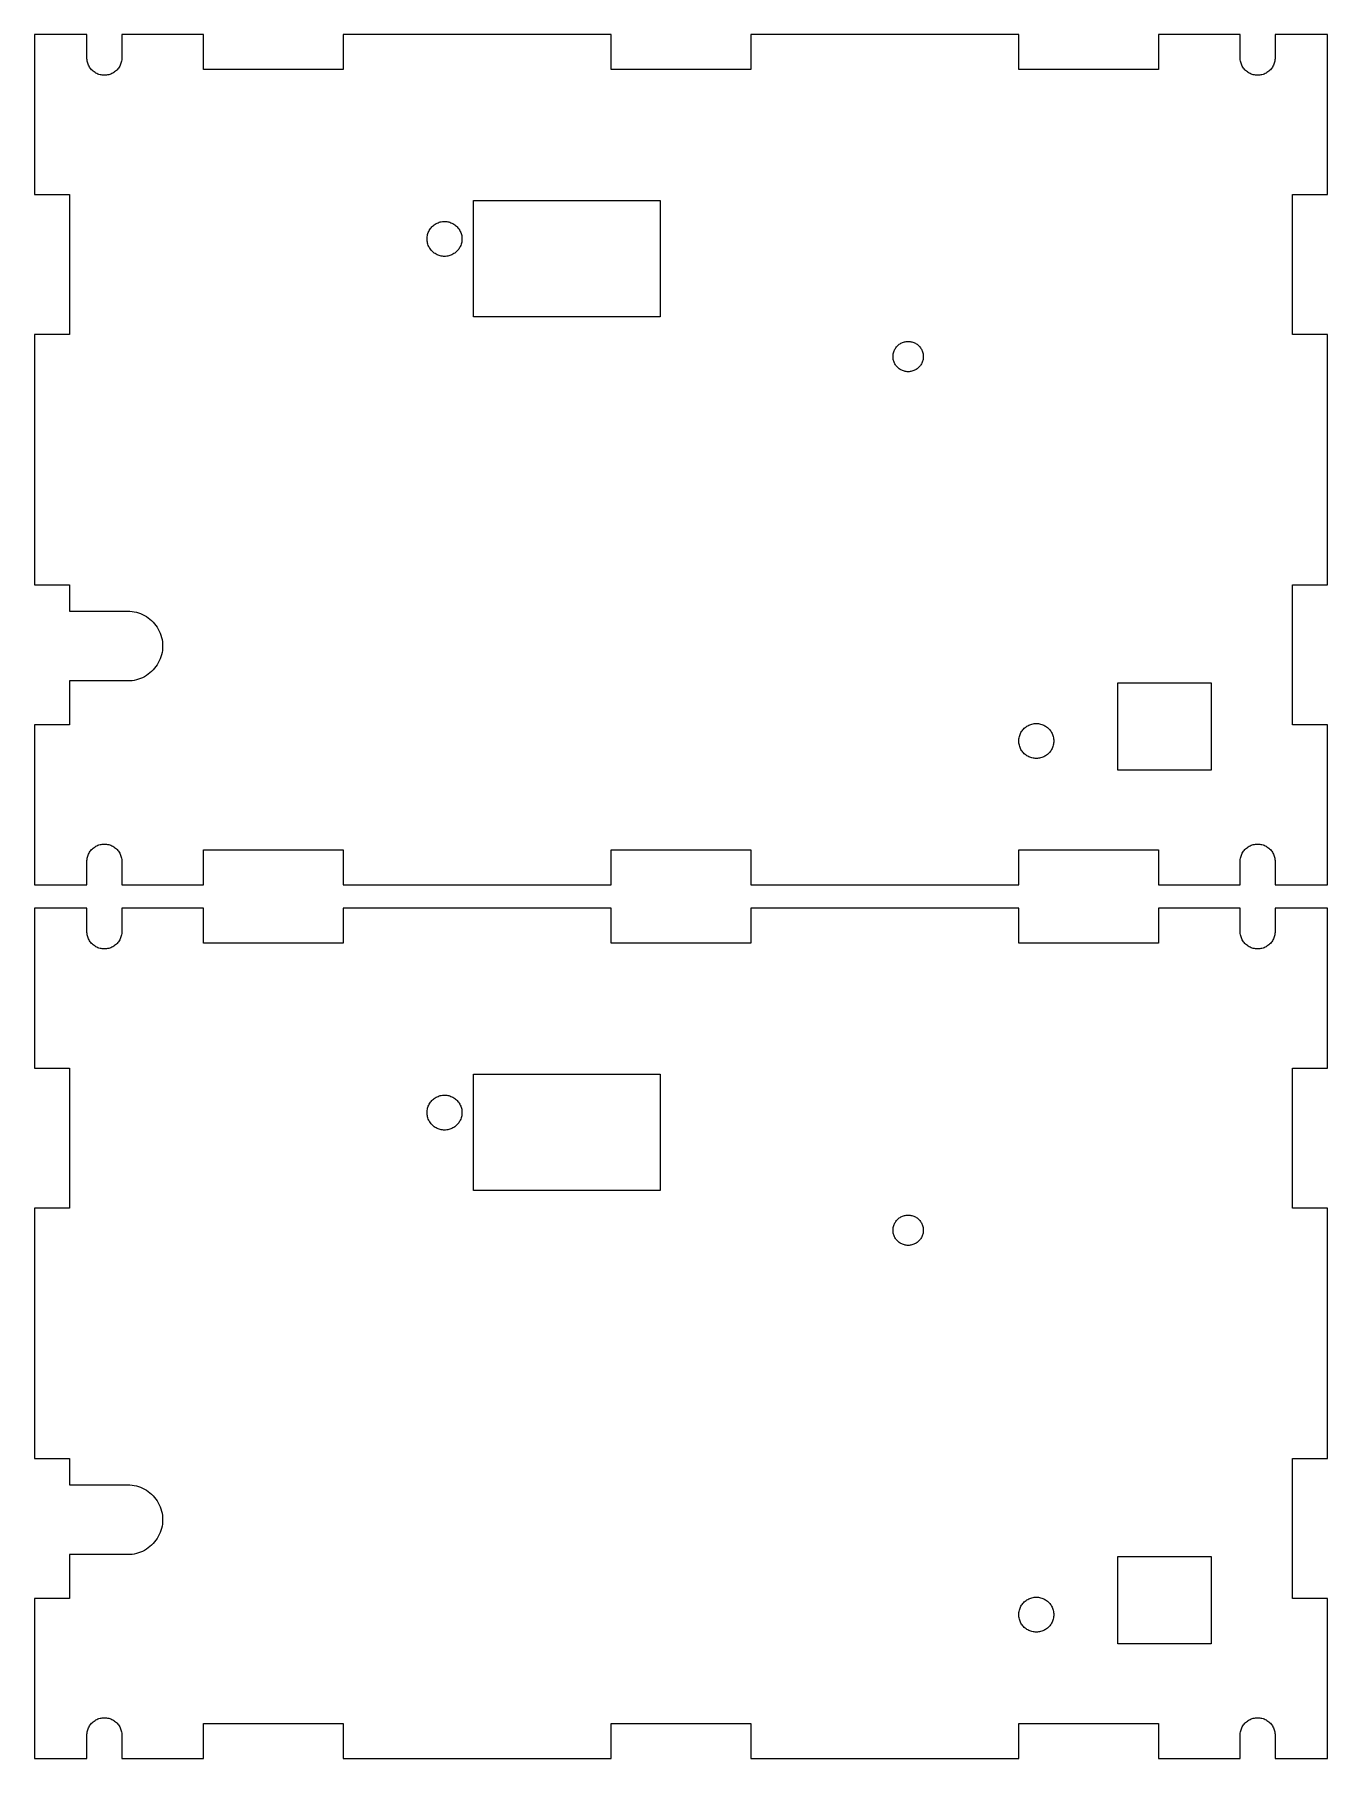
# Model space of a CAD drawing. Header units: metres. Extents: x 0 to 525, y 0 to 148.
# Drawn here: x 301 to 412, y 0 to 148 of the extents above; entities that cross this region are included whole.
import ezdxf

# ---------------------------------------------------------------- set-up
doc = ezdxf.new("R2010")
doc.units = ezdxf.units.M

msp = doc.modelspace()

# ---------------------------------------------------------------- linework, layer by layer
for p, q in [((305.5, 148), (301, 148)), ((301, 148), (301, 134.25)), ((305.5, 146), (305.5, 148)), ((315.5, 148), (308.5, 148)), ((308.5, 148), (308.5, 146)), ((315.5, 145), (315.5, 148)), ((350.5, 148), (327.5, 148)), ((327.5, 148), (327.5, 145)), ((350.5, 145), (350.5, 148)), ((385.5, 148), (362.5, 148)), ((362.5, 148), (362.5, 145)), ((385.5, 145), (385.5, 148)), ((404.5, 148), (397.5, 148)), ((397.5, 148), (397.5, 145)), ((404.5, 146), (404.5, 148)), ((412, 148), (407.5, 148)), ((407.5, 148), (407.5, 146)), ((412, 134.25), (412, 148)), ((305.503, 145.906), (305.5, 146)), ((305.512, 145.812), (305.503, 145.906)), ((305.527, 145.719), (305.512, 145.812)), ((305.547, 145.627), (305.527, 145.719)), ((305.573, 145.536), (305.547, 145.627)), ((305.605, 145.448), (305.573, 145.536)), ((305.643, 145.361), (305.605, 145.448)), ((305.686, 145.277), (305.643, 145.361)), ((305.734, 145.196), (305.686, 145.277)), ((305.786, 145.118), (305.734, 145.196)), ((305.844, 145.044), (305.786, 145.118)), ((305.907, 144.973), (305.844, 145.044)), ((308.156, 145.044), (308.093, 144.973)), ((308.214, 145.118), (308.156, 145.044)), ((308.266, 145.196), (308.214, 145.118)), ((308.314, 145.277), (308.266, 145.196)), ((308.357, 145.361), (308.314, 145.277)), ((308.395, 145.448), (308.357, 145.361)), ((308.427, 145.536), (308.395, 145.448)), ((308.453, 145.627), (308.427, 145.536)), ((308.473, 145.719), (308.453, 145.627)), ((308.488, 145.812), (308.473, 145.719)), ((308.497, 145.906), (308.488, 145.812)), ((308.5, 146), (308.497, 145.906)), ((404.503, 145.906), (404.5, 146)), ((404.512, 145.812), (404.503, 145.906)), ((404.527, 145.719), (404.512, 145.812)), ((404.547, 145.627), (404.527, 145.719)), ((404.573, 145.536), (404.547, 145.627)), ((404.605, 145.448), (404.573, 145.536)), ((404.643, 145.361), (404.605, 145.448)), ((404.686, 145.277), (404.643, 145.361)), ((404.734, 145.196), (404.686, 145.277)), ((404.786, 145.118), (404.734, 145.196)), ((404.844, 145.044), (404.786, 145.118)), ((404.907, 144.973), (404.844, 145.044)), ((407.156, 145.044), (407.093, 144.973)), ((407.214, 145.118), (407.156, 145.044)), ((407.266, 145.196), (407.214, 145.118)), ((407.314, 145.277), (407.266, 145.196)), ((407.357, 145.361), (407.314, 145.277)), ((407.395, 145.448), (407.357, 145.361)), ((407.427, 145.536), (407.395, 145.448)), ((407.453, 145.627), (407.427, 145.536)), ((407.473, 145.719), (407.453, 145.627)), ((407.488, 145.812), (407.473, 145.719)), ((407.497, 145.906), (407.488, 145.812)), ((407.5, 146), (407.497, 145.906)), ((305.973, 144.907), (305.907, 144.973)), ((306.044, 144.844), (305.973, 144.907)), ((306.118, 144.786), (306.044, 144.844)), ((306.196, 144.734), (306.118, 144.786)), ((306.277, 144.686), (306.196, 144.734)), ((306.361, 144.643), (306.277, 144.686)), ((306.448, 144.605), (306.361, 144.643)), ((306.536, 144.573), (306.448, 144.605)), ((306.627, 144.547), (306.536, 144.573)), ((306.719, 144.527), (306.627, 144.547)), ((306.812, 144.512), (306.719, 144.527)), ((306.906, 144.503), (306.812, 144.512)), ((307, 144.5), (306.906, 144.503)), ((307.094, 144.503), (307, 144.5)), ((307.188, 144.512), (307.094, 144.503)), ((307.281, 144.527), (307.188, 144.512)), ((307.373, 144.547), (307.281, 144.527)), ((307.464, 144.573), (307.373, 144.547)), ((307.552, 144.605), (307.464, 144.573)), ((307.639, 144.643), (307.552, 144.605)), ((307.723, 144.686), (307.639, 144.643)), ((307.804, 144.734), (307.723, 144.686)), ((307.882, 144.786), (307.804, 144.734)), ((307.956, 144.844), (307.882, 144.786)), ((308.027, 144.907), (307.956, 144.844)), ((308.093, 144.973), (308.027, 144.907)), ((327.5, 145), (315.5, 145)), ((362.5, 145), (350.5, 145)), ((397.5, 145), (385.5, 145)), ((404.973, 144.907), (404.907, 144.973)), ((405.044, 144.844), (404.973, 144.907)), ((405.118, 144.786), (405.044, 144.844)), ((405.196, 144.734), (405.118, 144.786)), ((405.277, 144.686), (405.196, 144.734)), ((405.361, 144.643), (405.277, 144.686)), ((405.448, 144.605), (405.361, 144.643)), ((405.536, 144.573), (405.448, 144.605)), ((405.627, 144.547), (405.536, 144.573)), ((405.719, 144.527), (405.627, 144.547)), ((405.812, 144.512), (405.719, 144.527)), ((405.906, 144.503), (405.812, 144.512)), ((406, 144.5), (405.906, 144.503)), ((406.094, 144.503), (406, 144.5)), ((406.188, 144.512), (406.094, 144.503)), ((406.281, 144.527), (406.188, 144.512)), ((406.373, 144.547), (406.281, 144.527)), ((406.464, 144.573), (406.373, 144.547)), ((406.552, 144.605), (406.464, 144.573)), ((406.639, 144.643), (406.552, 144.605)), ((406.723, 144.686), (406.639, 144.643)), ((406.804, 144.734), (406.723, 144.686)), ((406.882, 144.786), (406.804, 144.734)), ((406.956, 144.844), (406.882, 144.786)), ((407.027, 144.907), (406.956, 144.844)), ((407.093, 144.973), (407.027, 144.907)), ((301, 134.25), (304, 134.25)), ((304, 134.25), (304, 122.25)), ((338.7, 123.75), (338.7, 133.75)), ((338.7, 133.75), (354.7, 133.75)), ((354.7, 133.75), (354.7, 123.75)), ((409, 122.25), (409, 134.25)), ((409, 134.25), (412, 134.25)), ((335.396, 131.716), (335.477, 131.764)), ((335.477, 131.764), (335.561, 131.807)), ((335.561, 131.807), (335.648, 131.845)), ((335.648, 131.845), (335.736, 131.877)), ((335.736, 131.877), (335.827, 131.903)), ((335.827, 131.903), (335.919, 131.923)), ((335.919, 131.923), (336.012, 131.938)), ((336.012, 131.938), (336.106, 131.947)), ((336.106, 131.947), (336.2, 131.95)), ((336.2, 131.95), (336.294, 131.947)), ((336.294, 131.947), (336.388, 131.938)), ((336.388, 131.938), (336.481, 131.923)), ((336.481, 131.923), (336.573, 131.903)), ((336.573, 131.903), (336.664, 131.877)), ((336.664, 131.877), (336.752, 131.845)), ((336.752, 131.845), (336.839, 131.807)), ((336.839, 131.807), (336.923, 131.764)), ((336.923, 131.764), (337.004, 131.716)), ((334.7, 130.45), (334.703, 130.544)), ((334.703, 130.356), (334.7, 130.45)), ((334.703, 130.544), (334.712, 130.638)), ((334.712, 130.262), (334.703, 130.356)), ((334.712, 130.638), (334.727, 130.731)), ((334.727, 130.169), (334.712, 130.262)), ((334.727, 130.731), (334.747, 130.823)), ((334.747, 130.823), (334.773, 130.914)), ((334.773, 130.914), (334.805, 131.002)), ((334.805, 131.002), (334.843, 131.089)), ((334.843, 131.089), (334.886, 131.173)), ((334.886, 131.173), (334.934, 131.254)), ((334.934, 131.254), (334.986, 131.332)), ((334.986, 131.332), (335.044, 131.406)), ((335.044, 131.406), (335.107, 131.477)), ((335.107, 131.477), (335.173, 131.543)), ((335.173, 131.543), (335.244, 131.606)), ((335.244, 131.606), (335.318, 131.664)), ((335.318, 131.664), (335.396, 131.716)), ((337.004, 131.716), (337.082, 131.664)), ((337.082, 131.664), (337.156, 131.606)), ((337.156, 131.606), (337.227, 131.543)), ((337.227, 131.543), (337.293, 131.477)), ((337.293, 131.477), (337.356, 131.406)), ((337.356, 131.406), (337.414, 131.332)), ((337.414, 131.332), (337.466, 131.254)), ((337.466, 131.254), (337.514, 131.173)), ((337.514, 131.173), (337.557, 131.089)), ((337.557, 131.089), (337.595, 131.002)), ((337.595, 131.002), (337.627, 130.914)), ((337.627, 130.914), (337.653, 130.823)), ((337.653, 130.823), (337.673, 130.731)), ((337.673, 130.731), (337.688, 130.638)), ((337.688, 130.262), (337.673, 130.169)), ((337.688, 130.638), (337.697, 130.544)), ((337.697, 130.356), (337.688, 130.262)), ((337.697, 130.544), (337.7, 130.45)), ((337.7, 130.45), (337.697, 130.356)), ((334.747, 130.077), (334.727, 130.169)), ((334.773, 129.986), (334.747, 130.077)), ((334.805, 129.898), (334.773, 129.986)), ((334.843, 129.811), (334.805, 129.898)), ((334.886, 129.727), (334.843, 129.811)), ((334.934, 129.646), (334.886, 129.727)), ((334.986, 129.568), (334.934, 129.646)), ((335.044, 129.494), (334.986, 129.568)), ((335.107, 129.423), (335.044, 129.494)), ((335.173, 129.357), (335.107, 129.423)), ((335.244, 129.294), (335.173, 129.357)), ((335.318, 129.236), (335.244, 129.294)), ((335.396, 129.184), (335.318, 129.236)), ((335.477, 129.136), (335.396, 129.184)), ((335.561, 129.093), (335.477, 129.136)), ((335.648, 129.055), (335.561, 129.093)), ((335.736, 129.023), (335.648, 129.055)), ((335.827, 128.997), (335.736, 129.023)), ((335.919, 128.977), (335.827, 128.997)), ((336.012, 128.962), (335.919, 128.977)), ((336.106, 128.953), (336.012, 128.962)), ((336.2, 128.95), (336.106, 128.953)), ((336.294, 128.953), (336.2, 128.95)), ((336.388, 128.962), (336.294, 128.953)), ((336.481, 128.977), (336.388, 128.962)), ((336.573, 128.997), (336.481, 128.977)), ((336.664, 129.023), (336.573, 128.997)), ((336.752, 129.055), (336.664, 129.023)), ((336.839, 129.093), (336.752, 129.055)), ((336.923, 129.136), (336.839, 129.093)), ((337.004, 129.184), (336.923, 129.136)), ((337.082, 129.236), (337.004, 129.184)), ((337.156, 129.294), (337.082, 129.236)), ((337.227, 129.357), (337.156, 129.294)), ((337.293, 129.423), (337.227, 129.357)), ((337.356, 129.494), (337.293, 129.423)), ((337.414, 129.568), (337.356, 129.494)), ((337.466, 129.646), (337.414, 129.568)), ((337.514, 129.727), (337.466, 129.646)), ((337.557, 129.811), (337.514, 129.727)), ((337.595, 129.898), (337.557, 129.811)), ((337.627, 129.986), (337.595, 129.898)), ((337.653, 130.077), (337.627, 129.986)), ((337.673, 130.169), (337.653, 130.077)), ((354.7, 123.75), (338.7, 123.75)), ((304, 122.25), (301, 122.25)), ((301, 122.25), (301, 100.75)), ((375.171, 121.352), (375.236, 121.402)), ((375.236, 121.402), (375.303, 121.448)), ((375.303, 121.448), (375.374, 121.489)), ((375.374, 121.489), (375.446, 121.526)), ((375.446, 121.526), (375.521, 121.559)), ((375.521, 121.559), (375.598, 121.586)), ((375.598, 121.586), (375.677, 121.609)), ((375.677, 121.609), (375.756, 121.627)), ((375.756, 121.627), (375.837, 121.64)), ((375.837, 121.64), (375.918, 121.647)), ((375.918, 121.647), (376, 121.65)), ((376, 121.65), (376.082, 121.647)), ((376.082, 121.647), (376.163, 121.64)), ((376.163, 121.64), (376.244, 121.627)), ((376.244, 121.627), (376.323, 121.609)), ((376.323, 121.609), (376.402, 121.586)), ((376.402, 121.586), (376.479, 121.559)), ((376.479, 121.559), (376.554, 121.526)), ((376.554, 121.526), (376.626, 121.489)), ((376.626, 121.489), (376.697, 121.448)), ((376.697, 121.448), (376.764, 121.402)), ((376.764, 121.402), (376.829, 121.352)), ((412, 122.25), (409, 122.25)), ((412, 100.75), (412, 122.25)), ((374.7, 120.35), (374.703, 120.432)), ((374.703, 120.268), (374.7, 120.35)), ((374.703, 120.432), (374.71, 120.513)), ((374.71, 120.187), (374.703, 120.268)), ((374.71, 120.513), (374.723, 120.594)), ((374.723, 120.106), (374.71, 120.187)), ((374.723, 120.594), (374.741, 120.673)), ((374.741, 120.027), (374.723, 120.106)), ((374.741, 120.673), (374.764, 120.752)), ((374.764, 119.948), (374.741, 120.027)), ((374.764, 120.752), (374.791, 120.829)), ((374.791, 119.871), (374.764, 119.948)), ((374.791, 120.829), (374.824, 120.904)), ((374.824, 120.904), (374.861, 120.976)), ((374.861, 120.976), (374.902, 121.047)), ((374.902, 121.047), (374.948, 121.114)), ((374.948, 121.114), (374.998, 121.179)), ((374.998, 121.179), (375.052, 121.24)), ((375.052, 121.24), (375.11, 121.298)), ((375.11, 121.298), (375.171, 121.352)), ((376.829, 121.352), (376.89, 121.298)), ((376.89, 121.298), (376.948, 121.24)), ((376.948, 121.24), (377.002, 121.179)), ((377.002, 121.179), (377.052, 121.114)), ((377.052, 121.114), (377.098, 121.047)), ((377.098, 121.047), (377.139, 120.976)), ((377.139, 120.976), (377.176, 120.904)), ((377.176, 120.904), (377.209, 120.829)), ((377.209, 120.829), (377.236, 120.752)), ((377.236, 119.948), (377.209, 119.871)), ((377.236, 120.752), (377.259, 120.673)), ((377.259, 120.027), (377.236, 119.948)), ((377.259, 120.673), (377.277, 120.594)), ((377.277, 120.106), (377.259, 120.027)), ((377.277, 120.594), (377.29, 120.513)), ((377.29, 120.187), (377.277, 120.106)), ((377.29, 120.513), (377.297, 120.432)), ((377.297, 120.268), (377.29, 120.187)), ((377.297, 120.432), (377.3, 120.35)), ((377.3, 120.35), (377.297, 120.268)), ((374.824, 119.796), (374.791, 119.871)), ((374.861, 119.724), (374.824, 119.796)), ((374.902, 119.653), (374.861, 119.724)), ((374.948, 119.586), (374.902, 119.653)), ((374.998, 119.521), (374.948, 119.586)), ((375.052, 119.46), (374.998, 119.521)), ((375.11, 119.402), (375.052, 119.46)), ((375.171, 119.348), (375.11, 119.402)), ((375.236, 119.298), (375.171, 119.348)), ((375.303, 119.252), (375.236, 119.298)), ((375.374, 119.211), (375.303, 119.252)), ((375.446, 119.174), (375.374, 119.211)), ((375.521, 119.141), (375.446, 119.174)), ((375.598, 119.114), (375.521, 119.141)), ((375.677, 119.091), (375.598, 119.114)), ((375.756, 119.073), (375.677, 119.091)), ((375.837, 119.06), (375.756, 119.073)), ((375.918, 119.053), (375.837, 119.06)), ((376, 119.05), (375.918, 119.053)), ((376.082, 119.053), (376, 119.05)), ((376.163, 119.06), (376.082, 119.053)), ((376.244, 119.073), (376.163, 119.06)), ((376.323, 119.091), (376.244, 119.073)), ((376.402, 119.114), (376.323, 119.091)), ((376.479, 119.141), (376.402, 119.114)), ((376.554, 119.174), (376.479, 119.141)), ((376.626, 119.211), (376.554, 119.174)), ((376.697, 119.252), (376.626, 119.211)), ((376.764, 119.298), (376.697, 119.252)), ((376.829, 119.348), (376.764, 119.298)), ((376.89, 119.402), (376.829, 119.348)), ((376.948, 119.46), (376.89, 119.402)), ((377.002, 119.521), (376.948, 119.46)), ((377.052, 119.586), (377.002, 119.521)), ((377.098, 119.653), (377.052, 119.586)), ((377.139, 119.724), (377.098, 119.653)), ((377.176, 119.796), (377.139, 119.724)), ((377.209, 119.871), (377.176, 119.796)), ((301, 100.75), (304, 100.75)), ((304, 100.75), (304, 98.5)), ((409, 88.75), (409, 100.75)), ((409, 100.75), (412, 100.75)), ((304, 98.5), (309, 98.5)), ((309, 98.5), (309.188, 98.4941)), ((309.188, 98.4941), (309.376, 98.4763)), ((309.376, 98.4763), (309.562, 98.4469)), ((309.562, 98.4469), (309.746, 98.4057)), ((309.746, 98.4057), (309.927, 98.3532)), ((309.927, 98.3532), (310.104, 98.2893)), ((310.104, 98.2893), (310.277, 98.2145)), ((310.277, 98.2145), (310.445, 98.1289)), ((310.445, 98.1289), (310.607, 98.033)), ((310.607, 98.033), (310.763, 97.927)), ((310.763, 97.927), (310.912, 97.8115)), ((310.912, 97.8115), (311.054, 97.6869)), ((311.054, 97.6869), (311.187, 97.5536)), ((311.187, 97.5536), (311.312, 97.4123)), ((311.312, 97.4123), (311.427, 97.2634)), ((311.427, 97.2634), (311.533, 97.1075)), ((311.533, 97.1075), (311.629, 96.9453)), ((311.629, 96.9453), (311.714, 96.7773)), ((311.714, 96.7773), (311.789, 96.6044)), ((311.789, 96.6044), (311.853, 96.427)), ((311.853, 96.427), (311.906, 96.2461)), ((311.906, 96.2461), (311.947, 96.0621)), ((311.906, 94.7539), (311.853, 94.5729)), ((311.947, 94.9379), (311.906, 94.7539)), ((311.947, 96.0621), (311.976, 95.876)), ((311.976, 95.124), (311.947, 94.9379)), ((311.976, 95.876), (311.994, 95.6884)), ((311.994, 95.3116), (311.976, 95.124)), ((311.994, 95.6884), (312, 95.5)), ((312, 95.5), (311.994, 95.3116)), ((311.054, 93.3131), (310.912, 93.1884)), ((311.187, 93.4464), (311.054, 93.3131)), ((311.312, 93.5877), (311.187, 93.4464)), ((311.427, 93.7366), (311.312, 93.5877)), ((311.533, 93.8925), (311.427, 93.7366)), ((311.629, 94.0547), (311.533, 93.8925)), ((311.714, 94.2227), (311.629, 94.0547)), ((311.789, 94.3956), (311.714, 94.2227)), ((311.853, 94.5729), (311.789, 94.3956)), ((309, 92.5), (304, 92.5)), ((304, 92.5), (304, 88.75)), ((309.188, 92.5059), (309, 92.5)), ((309.376, 92.5237), (309.188, 92.5059)), ((309.562, 92.5531), (309.376, 92.5237)), ((309.746, 92.5942), (309.562, 92.5531)), ((309.927, 92.6468), (309.746, 92.5942)), ((310.104, 92.7107), (309.927, 92.6468)), ((310.277, 92.7855), (310.104, 92.7107)), ((310.445, 92.8711), (310.277, 92.7855)), ((310.607, 92.967), (310.445, 92.8711)), ((310.763, 93.0729), (310.607, 92.967)), ((310.912, 93.1884), (310.763, 93.0729)), ((394, 84.85), (394, 92.35)), ((394, 92.35), (402, 92.35)), ((402, 92.35), (402, 84.85)), ((386.536, 88.7766), (386.627, 88.8029)), ((386.627, 88.8029), (386.719, 88.8234)), ((386.719, 88.8234), (386.812, 88.8382)), ((386.812, 88.8382), (386.906, 88.847)), ((386.906, 88.847), (387, 88.85)), ((387, 88.85), (387.094, 88.847)), ((387.094, 88.847), (387.188, 88.8382)), ((387.188, 88.8382), (387.281, 88.8234)), ((387.281, 88.8234), (387.373, 88.8029)), ((387.373, 88.8029), (387.464, 88.7766)), ((304, 88.75), (301, 88.75)), ((301, 88.75), (301, 75)), ((385.5, 87.35), (385.503, 87.4442)), ((385.503, 87.2558), (385.5, 87.35)), ((385.503, 87.4442), (385.512, 87.538)), ((385.512, 87.538), (385.527, 87.6311)), ((385.527, 87.6311), (385.547, 87.723)), ((385.547, 87.723), (385.573, 87.8135)), ((385.573, 87.8135), (385.605, 87.9022)), ((385.605, 87.9022), (385.643, 87.9887)), ((385.643, 87.9887), (385.686, 88.0726)), ((385.686, 88.0726), (385.734, 88.1537)), ((385.734, 88.1537), (385.786, 88.2317)), ((385.786, 88.2317), (385.844, 88.3061)), ((385.844, 88.3061), (385.907, 88.3768)), ((385.907, 88.3768), (385.973, 88.4435)), ((385.973, 88.4435), (386.044, 88.5058)), ((386.044, 88.5058), (386.118, 88.5635)), ((386.118, 88.5635), (386.196, 88.6165)), ((386.196, 88.6165), (386.277, 88.6645)), ((386.277, 88.6645), (386.361, 88.7072)), ((386.361, 88.7072), (386.448, 88.7447)), ((386.448, 88.7447), (386.536, 88.7766)), ((387.464, 88.7766), (387.552, 88.7447)), ((387.552, 88.7447), (387.639, 88.7072)), ((387.639, 88.7072), (387.723, 88.6645)), ((387.723, 88.6645), (387.804, 88.6165)), ((387.804, 88.6165), (387.882, 88.5635)), ((387.882, 88.5635), (387.956, 88.5058)), ((387.956, 88.5058), (388.027, 88.4435)), ((388.027, 88.4435), (388.093, 88.3768)), ((388.093, 88.3768), (388.156, 88.3061)), ((388.156, 88.3061), (388.214, 88.2317)), ((388.214, 88.2317), (388.266, 88.1537)), ((388.266, 88.1537), (388.314, 88.0726)), ((388.314, 88.0726), (388.357, 87.9887)), ((388.357, 87.9887), (388.395, 87.9022)), ((388.395, 87.9022), (388.427, 87.8135)), ((388.427, 87.8135), (388.453, 87.723)), ((388.453, 87.723), (388.473, 87.6311)), ((388.473, 87.6311), (388.488, 87.538)), ((388.488, 87.538), (388.497, 87.4442)), ((388.497, 87.4442), (388.5, 87.35)), ((388.5, 87.35), (388.497, 87.2558)), ((412, 88.75), (409, 88.75)), ((412, 75), (412, 88.75)), ((385.512, 87.162), (385.503, 87.2558)), ((385.527, 87.0689), (385.512, 87.162)), ((385.547, 86.977), (385.527, 87.0689)), ((385.573, 86.8865), (385.547, 86.977)), ((385.605, 86.7978), (385.573, 86.8865)), ((385.643, 86.7113), (385.605, 86.7978)), ((385.686, 86.6274), (385.643, 86.7113)), ((385.734, 86.5462), (385.686, 86.6274)), ((385.786, 86.4683), (385.734, 86.5462)), ((385.844, 86.3939), (385.786, 86.4683)), ((385.907, 86.3232), (385.844, 86.3939)), ((385.973, 86.2565), (385.907, 86.3232)), ((386.044, 86.1942), (385.973, 86.2565)), ((386.118, 86.1365), (386.044, 86.1942)), ((386.196, 86.0835), (386.118, 86.1365)), ((386.277, 86.0355), (386.196, 86.0835)), ((386.361, 85.9928), (386.277, 86.0355)), ((386.448, 85.9553), (386.361, 85.9928)), ((386.536, 85.9234), (386.448, 85.9553)), ((386.627, 85.8971), (386.536, 85.9234)), ((386.719, 85.8766), (386.627, 85.8971)), ((386.812, 85.8618), (386.719, 85.8766)), ((386.906, 85.853), (386.812, 85.8618)), ((387, 85.85), (386.906, 85.853)), ((387.094, 85.853), (387, 85.85)), ((387.188, 85.8618), (387.094, 85.853)), ((387.281, 85.8766), (387.188, 85.8618)), ((387.373, 85.8971), (387.281, 85.8766)), ((387.464, 85.9234), (387.373, 85.8971)), ((387.552, 85.9553), (387.464, 85.9234)), ((387.639, 85.9928), (387.552, 85.9553)), ((387.723, 86.0355), (387.639, 85.9928)), ((387.804, 86.0835), (387.723, 86.0355)), ((387.882, 86.1365), (387.804, 86.0835)), ((387.956, 86.1942), (387.882, 86.1365)), ((388.027, 86.2565), (387.956, 86.1942)), ((388.093, 86.3232), (388.027, 86.2565)), ((388.156, 86.3939), (388.093, 86.3232)), ((388.214, 86.4683), (388.156, 86.3939)), ((388.266, 86.5462), (388.214, 86.4683)), ((388.314, 86.6274), (388.266, 86.5462)), ((388.357, 86.7113), (388.314, 86.6274)), ((388.395, 86.7978), (388.357, 86.7113)), ((388.427, 86.8865), (388.395, 86.7978)), ((388.453, 86.977), (388.427, 86.8865)), ((388.473, 87.0689), (388.453, 86.977)), ((388.488, 87.162), (388.473, 87.0689)), ((388.497, 87.2558), (388.488, 87.162)), ((402, 84.85), (394, 84.85)), ((306.536, 78.4266), (306.627, 78.4529)), ((306.627, 78.4529), (306.719, 78.4734)), ((306.719, 78.4734), (306.812, 78.4882)), ((306.812, 78.4882), (306.906, 78.497)), ((306.906, 78.497), (307, 78.5)), ((307, 78.5), (307.094, 78.497)), ((307.094, 78.497), (307.188, 78.4882)), ((307.188, 78.4882), (307.281, 78.4734)), ((307.281, 78.4734), (307.373, 78.4529)), ((307.373, 78.4529), (307.464, 78.4266)), ((405.536, 78.4266), (405.627, 78.4529)), ((405.627, 78.4529), (405.719, 78.4734)), ((405.719, 78.4734), (405.812, 78.4882)), ((405.812, 78.4882), (405.906, 78.497)), ((405.906, 78.497), (406, 78.5)), ((406, 78.5), (406.094, 78.497)), ((406.094, 78.497), (406.188, 78.4882)), ((406.188, 78.4882), (406.281, 78.4734)), ((406.281, 78.4734), (406.373, 78.4529)), ((406.373, 78.4529), (406.464, 78.4266)), ((305.5, 77), (305.503, 77.0942)), ((305.5, 75), (305.5, 77)), ((305.503, 77.0942), (305.512, 77.188)), ((305.512, 77.188), (305.527, 77.2811)), ((305.527, 77.2811), (305.547, 77.373)), ((305.547, 77.373), (305.573, 77.4635)), ((305.573, 77.4635), (305.605, 77.5522)), ((305.605, 77.5522), (305.643, 77.6387)), ((305.643, 77.6387), (305.686, 77.7226)), ((305.686, 77.7226), (305.734, 77.8037)), ((305.734, 77.8037), (305.786, 77.8817)), ((305.786, 77.8817), (305.844, 77.9561)), ((305.844, 77.9561), (305.907, 78.0268)), ((305.907, 78.0268), (305.973, 78.0934)), ((305.973, 78.0934), (306.044, 78.1558)), ((306.044, 78.1558), (306.118, 78.2135)), ((306.118, 78.2135), (306.196, 78.2665)), ((306.196, 78.2665), (306.277, 78.3145)), ((306.277, 78.3145), (306.361, 78.3572)), ((306.361, 78.3572), (306.448, 78.3947)), ((306.448, 78.3947), (306.536, 78.4266)), ((307.464, 78.4266), (307.552, 78.3947)), ((307.552, 78.3947), (307.639, 78.3572)), ((307.639, 78.3572), (307.723, 78.3145)), ((307.723, 78.3145), (307.804, 78.2665)), ((307.804, 78.2665), (307.882, 78.2135)), ((307.882, 78.2135), (307.956, 78.1558)), ((307.956, 78.1558), (308.027, 78.0934)), ((308.027, 78.0934), (308.093, 78.0268)), ((308.093, 78.0268), (308.156, 77.9561)), ((308.156, 77.9561), (308.214, 77.8817)), ((308.214, 77.8817), (308.266, 77.8037)), ((308.266, 77.8037), (308.314, 77.7226)), ((308.314, 77.7226), (308.357, 77.6387)), ((308.357, 77.6387), (308.395, 77.5522)), ((308.395, 77.5522), (308.427, 77.4635)), ((308.427, 77.4635), (308.453, 77.373)), ((308.453, 77.373), (308.473, 77.2811)), ((308.473, 77.2811), (308.488, 77.188)), ((308.488, 77.188), (308.497, 77.0942)), ((308.497, 77.0942), (308.5, 77)), ((308.5, 77), (308.5, 75)), ((315.5, 75), (315.5, 78)), ((315.5, 78), (327.5, 78)), ((327.5, 78), (327.5, 75)), ((350.5, 75), (350.5, 78)), ((350.5, 78), (362.5, 78)), ((362.5, 78), (362.5, 75)), ((385.5, 75), (385.5, 78)), ((385.5, 78), (397.5, 78)), ((397.5, 78), (397.5, 75)), ((404.5, 77), (404.503, 77.0942)), ((404.5, 75), (404.5, 77)), ((404.503, 77.0942), (404.512, 77.188)), ((404.512, 77.188), (404.527, 77.2811)), ((404.527, 77.2811), (404.547, 77.373)), ((404.547, 77.373), (404.573, 77.4635)), ((404.573, 77.4635), (404.605, 77.5522)), ((404.605, 77.5522), (404.643, 77.6387)), ((404.643, 77.6387), (404.686, 77.7226)), ((404.686, 77.7226), (404.734, 77.8037)), ((404.734, 77.8037), (404.786, 77.8817)), ((404.786, 77.8817), (404.844, 77.9561)), ((404.844, 77.9561), (404.907, 78.0268)), ((404.907, 78.0268), (404.973, 78.0934)), ((404.973, 78.0934), (405.044, 78.1558)), ((405.044, 78.1558), (405.118, 78.2135)), ((405.118, 78.2135), (405.196, 78.2665)), ((405.196, 78.2665), (405.277, 78.3145)), ((405.277, 78.3145), (405.361, 78.3572)), ((405.361, 78.3572), (405.448, 78.3947)), ((405.448, 78.3947), (405.536, 78.4266)), ((406.464, 78.4266), (406.552, 78.3947)), ((406.552, 78.3947), (406.639, 78.3572)), ((406.639, 78.3572), (406.723, 78.3145)), ((406.723, 78.3145), (406.804, 78.2665)), ((406.804, 78.2665), (406.882, 78.2135)), ((406.882, 78.2135), (406.956, 78.1558)), ((406.956, 78.1558), (407.027, 78.0934)), ((407.027, 78.0934), (407.093, 78.0268)), ((407.093, 78.0268), (407.156, 77.9561)), ((407.156, 77.9561), (407.214, 77.8817)), ((407.214, 77.8817), (407.266, 77.8037)), ((407.266, 77.8037), (407.314, 77.7226)), ((407.314, 77.7226), (407.357, 77.6387)), ((407.357, 77.6387), (407.395, 77.5522)), ((407.395, 77.5522), (407.427, 77.4635)), ((407.427, 77.4635), (407.453, 77.373)), ((407.453, 77.373), (407.473, 77.2811)), ((407.473, 77.2811), (407.488, 77.188)), ((407.488, 77.188), (407.497, 77.0942)), ((407.497, 77.0942), (407.5, 77)), ((407.5, 77), (407.5, 75)), ((301, 75), (305.5, 75)), ((308.5, 75), (315.5, 75)), ((327.5, 75), (350.5, 75)), ((362.5, 75), (385.5, 75)), ((397.5, 75), (404.5, 75)), ((407.5, 75), (412, 75)), ((305.5, 73), (301, 73)), ((301, 73), (301, 59.25)), ((305.5, 71), (305.5, 73)), ((315.5, 73), (308.5, 73)), ((308.5, 73), (308.5, 71)), ((315.5, 70), (315.5, 73)), ((350.5, 73), (327.5, 73)), ((327.5, 73), (327.5, 70)), ((350.5, 70), (350.5, 73)), ((385.5, 73), (362.5, 73)), ((362.5, 73), (362.5, 70)), ((385.5, 70), (385.5, 73)), ((404.5, 73), (397.5, 73)), ((397.5, 73), (397.5, 70)), ((404.5, 71), (404.5, 73)), ((412, 73), (407.5, 73)), ((407.5, 73), (407.5, 71)), ((412, 59.25), (412, 73)), ((305.503, 70.9058), (305.5, 71)), ((305.512, 70.812), (305.503, 70.9058)), ((305.527, 70.7189), (305.512, 70.812)), ((305.547, 70.627), (305.527, 70.7189)), ((305.573, 70.5365), (305.547, 70.627)), ((305.605, 70.4478), (305.573, 70.5365)), ((305.643, 70.3613), (305.605, 70.4478)), ((305.686, 70.2774), (305.643, 70.3613)), ((305.734, 70.1963), (305.686, 70.2774)), ((305.786, 70.1183), (305.734, 70.1963)), ((305.844, 70.0439), (305.786, 70.1183)), ((305.907, 69.9732), (305.844, 70.0439)), ((305.973, 69.9065), (305.907, 69.9732)), ((306.044, 69.8442), (305.973, 69.9065)), ((306.118, 69.7865), (306.044, 69.8442)), ((306.196, 69.7335), (306.118, 69.7865)), ((306.277, 69.6855), (306.196, 69.7335)), ((306.361, 69.6427), (306.277, 69.6855)), ((306.448, 69.6053), (306.361, 69.6427)), ((306.536, 69.5734), (306.448, 69.6053)), ((306.627, 69.5471), (306.536, 69.5734)), ((307.464, 69.5734), (307.373, 69.5471)), ((307.552, 69.6053), (307.464, 69.5734)), ((307.639, 69.6427), (307.552, 69.6053)), ((307.723, 69.6855), (307.639, 69.6427)), ((307.804, 69.7335), (307.723, 69.6855)), ((307.882, 69.7865), (307.804, 69.7335)), ((307.956, 69.8442), (307.882, 69.7865)), ((308.027, 69.9065), (307.956, 69.8442)), ((308.093, 69.9732), (308.027, 69.9065)), ((308.156, 70.0439), (308.093, 69.9732)), ((308.214, 70.1183), (308.156, 70.0439)), ((308.266, 70.1963), (308.214, 70.1183)), ((308.314, 70.2774), (308.266, 70.1963)), ((308.357, 70.3613), (308.314, 70.2774)), ((308.395, 70.4478), (308.357, 70.3613)), ((308.427, 70.5365), (308.395, 70.4478)), ((308.453, 70.627), (308.427, 70.5365)), ((308.473, 70.7189), (308.453, 70.627)), ((308.488, 70.812), (308.473, 70.7189)), ((308.497, 70.9058), (308.488, 70.812)), ((308.5, 71), (308.497, 70.9058)), ((327.5, 70), (315.5, 70)), ((362.5, 70), (350.5, 70)), ((397.5, 70), (385.5, 70)), ((404.503, 70.9058), (404.5, 71)), ((404.512, 70.812), (404.503, 70.9058)), ((404.527, 70.7189), (404.512, 70.812)), ((404.547, 70.627), (404.527, 70.7189)), ((404.573, 70.5365), (404.547, 70.627)), ((404.605, 70.4478), (404.573, 70.5365)), ((404.643, 70.3613), (404.605, 70.4478)), ((404.686, 70.2774), (404.643, 70.3613)), ((404.734, 70.1963), (404.686, 70.2774)), ((404.786, 70.1183), (404.734, 70.1963)), ((404.844, 70.0439), (404.786, 70.1183)), ((404.907, 69.9732), (404.844, 70.0439)), ((404.973, 69.9065), (404.907, 69.9732)), ((405.044, 69.8442), (404.973, 69.9065)), ((405.118, 69.7865), (405.044, 69.8442)), ((405.196, 69.7335), (405.118, 69.7865)), ((405.277, 69.6855), (405.196, 69.7335)), ((405.361, 69.6427), (405.277, 69.6855)), ((405.448, 69.6053), (405.361, 69.6427)), ((405.536, 69.5734), (405.448, 69.6053)), ((405.627, 69.5471), (405.536, 69.5734)), ((406.464, 69.5734), (406.373, 69.5471)), ((406.552, 69.6053), (406.464, 69.5734)), ((406.639, 69.6427), (406.552, 69.6053)), ((406.723, 69.6855), (406.639, 69.6427)), ((406.804, 69.7335), (406.723, 69.6855)), ((406.882, 69.7865), (406.804, 69.7335)), ((406.956, 69.8442), (406.882, 69.7865)), ((407.027, 69.9065), (406.956, 69.8442)), ((407.093, 69.9732), (407.027, 69.9065)), ((407.156, 70.0439), (407.093, 69.9732)), ((407.214, 70.1183), (407.156, 70.0439)), ((407.266, 70.1963), (407.214, 70.1183)), ((407.314, 70.2774), (407.266, 70.1963)), ((407.357, 70.3613), (407.314, 70.2774)), ((407.395, 70.4478), (407.357, 70.3613)), ((407.427, 70.5365), (407.395, 70.4478)), ((407.453, 70.627), (407.427, 70.5365)), ((407.473, 70.7189), (407.453, 70.627)), ((407.488, 70.812), (407.473, 70.7189)), ((407.497, 70.9058), (407.488, 70.812)), ((407.5, 71), (407.497, 70.9058)), ((306.719, 69.5266), (306.627, 69.5471)), ((306.812, 69.5118), (306.719, 69.5266)), ((306.906, 69.5029), (306.812, 69.5118)), ((307, 69.5), (306.906, 69.5029)), ((307.094, 69.5029), (307, 69.5)), ((307.188, 69.5118), (307.094, 69.5029)), ((307.281, 69.5266), (307.188, 69.5118)), ((307.373, 69.5471), (307.281, 69.5266)), ((405.719, 69.5266), (405.627, 69.5471)), ((405.812, 69.5118), (405.719, 69.5266)), ((405.906, 69.5029), (405.812, 69.5118)), ((406, 69.5), (405.906, 69.5029)), ((406.094, 69.5029), (406, 69.5)), ((406.188, 69.5118), (406.094, 69.5029)), ((406.281, 69.5266), (406.188, 69.5118)), ((406.373, 69.5471), (406.281, 69.5266)), ((301, 59.25), (304, 59.25)), ((304, 59.25), (304, 47.25)), ((409, 47.25), (409, 59.25)), ((409, 59.25), (412, 59.25)), ((338.7, 48.75), (338.7, 58.75)), ((338.7, 58.75), (354.7, 58.75)), ((354.7, 58.75), (354.7, 48.75)), ((334.886, 56.1726), (334.934, 56.2537)), ((334.934, 56.2537), (334.986, 56.3317)), ((334.986, 56.3317), (335.044, 56.4061)), ((335.044, 56.4061), (335.107, 56.4768)), ((335.107, 56.4768), (335.173, 56.5434)), ((335.173, 56.5434), (335.244, 56.6058)), ((335.244, 56.6058), (335.318, 56.6635)), ((335.318, 56.6635), (335.396, 56.7165)), ((335.396, 56.7165), (335.477, 56.7645)), ((335.477, 56.7645), (335.561, 56.8072)), ((335.561, 56.8072), (335.648, 56.8447)), ((335.648, 56.8447), (335.736, 56.8766)), ((335.736, 56.8766), (335.827, 56.9029)), ((335.827, 56.9029), (335.919, 56.9234)), ((335.919, 56.9234), (336.012, 56.9382)), ((336.012, 56.9382), (336.106, 56.947)), ((336.106, 56.947), (336.2, 56.95)), ((336.2, 56.95), (336.294, 56.947)), ((336.294, 56.947), (336.388, 56.9382)), ((336.388, 56.9382), (336.481, 56.9234)), ((336.481, 56.9234), (336.573, 56.9029)), ((336.573, 56.9029), (336.664, 56.8766)), ((336.664, 56.8766), (336.752, 56.8447)), ((336.752, 56.8447), (336.839, 56.8072)), ((336.839, 56.8072), (336.923, 56.7645)), ((336.923, 56.7645), (337.004, 56.7165)), ((337.004, 56.7165), (337.082, 56.6635)), ((337.082, 56.6635), (337.156, 56.6058)), ((337.156, 56.6058), (337.227, 56.5434)), ((337.227, 56.5434), (337.293, 56.4768)), ((337.293, 56.4768), (337.356, 56.4061)), ((337.356, 56.4061), (337.414, 56.3317)), ((337.414, 56.3317), (337.466, 56.2537)), ((337.466, 56.2537), (337.514, 56.1726)), ((334.7, 55.45), (334.703, 55.5442)), ((334.703, 55.3558), (334.7, 55.45)), ((334.703, 55.5442), (334.712, 55.638)), ((334.712, 55.262), (334.703, 55.3558)), ((334.712, 55.638), (334.727, 55.7311)), ((334.727, 55.1689), (334.712, 55.262)), ((334.727, 55.7311), (334.747, 55.823)), ((334.747, 55.077), (334.727, 55.1689)), ((334.747, 55.823), (334.773, 55.9135)), ((334.773, 54.9865), (334.747, 55.077)), ((334.773, 55.9135), (334.805, 56.0022)), ((334.805, 54.8978), (334.773, 54.9865)), ((334.805, 56.0022), (334.843, 56.0887)), ((334.843, 54.8113), (334.805, 54.8978)), ((334.843, 56.0887), (334.886, 56.1726)), ((334.886, 54.7274), (334.843, 54.8113)), ((337.514, 56.1726), (337.557, 56.0887)), ((337.557, 54.8113), (337.514, 54.7274)), ((337.557, 56.0887), (337.595, 56.0022)), ((337.595, 54.8978), (337.557, 54.8113)), ((337.595, 56.0022), (337.627, 55.9135)), ((337.627, 54.9865), (337.595, 54.8978)), ((337.627, 55.9135), (337.653, 55.823)), ((337.653, 55.077), (337.627, 54.9865)), ((337.653, 55.823), (337.673, 55.7311)), ((337.673, 55.1689), (337.653, 55.077)), ((337.673, 55.7311), (337.688, 55.638)), ((337.688, 55.262), (337.673, 55.1689)), ((337.688, 55.638), (337.697, 55.5442)), ((337.697, 55.3558), (337.688, 55.262)), ((337.697, 55.5442), (337.7, 55.45)), ((337.7, 55.45), (337.697, 55.3558)), ((334.934, 54.6463), (334.886, 54.7274)), ((334.986, 54.5683), (334.934, 54.6463)), ((335.044, 54.4939), (334.986, 54.5683)), ((335.107, 54.4232), (335.044, 54.4939)), ((335.173, 54.3565), (335.107, 54.4232)), ((335.244, 54.2942), (335.173, 54.3565)), ((335.318, 54.2365), (335.244, 54.2942)), ((335.396, 54.1835), (335.318, 54.2365)), ((335.477, 54.1355), (335.396, 54.1835)), ((335.561, 54.0928), (335.477, 54.1355)), ((335.648, 54.0553), (335.561, 54.0928)), ((335.736, 54.0234), (335.648, 54.0553)), ((335.827, 53.9971), (335.736, 54.0234)), ((335.919, 53.9766), (335.827, 53.9971)), ((336.012, 53.9618), (335.919, 53.9766)), ((336.106, 53.953), (336.012, 53.9618)), ((336.2, 53.95), (336.106, 53.953)), ((336.294, 53.953), (336.2, 53.95)), ((336.388, 53.9618), (336.294, 53.953)), ((336.481, 53.9766), (336.388, 53.9618)), ((336.573, 53.9971), (336.481, 53.9766)), ((336.664, 54.0234), (336.573, 53.9971)), ((336.752, 54.0553), (336.664, 54.0234)), ((336.839, 54.0928), (336.752, 54.0553)), ((336.923, 54.1355), (336.839, 54.0928)), ((337.004, 54.1835), (336.923, 54.1355)), ((337.082, 54.2365), (337.004, 54.1835)), ((337.156, 54.2942), (337.082, 54.2365)), ((337.227, 54.3565), (337.156, 54.2942)), ((337.293, 54.4232), (337.227, 54.3565)), ((337.356, 54.4939), (337.293, 54.4232)), ((337.414, 54.5683), (337.356, 54.4939)), ((337.466, 54.6463), (337.414, 54.5683)), ((337.514, 54.7274), (337.466, 54.6463)), ((354.7, 48.75), (338.7, 48.75)), ((304, 47.25), (301, 47.25)), ((301, 47.25), (301, 25.75)), ((374.791, 45.8286), (374.824, 45.9035)), ((374.824, 45.9035), (374.861, 45.9763)), ((374.861, 45.9763), (374.902, 46.0466)), ((374.902, 46.0466), (374.948, 46.1141)), ((374.948, 46.1141), (374.998, 46.1786)), ((374.998, 46.1786), (375.052, 46.2399)), ((375.052, 46.2399), (375.11, 46.2977)), ((375.11, 46.2977), (375.171, 46.3517)), ((375.171, 46.3517), (375.236, 46.4017)), ((375.236, 46.4017), (375.303, 46.4476)), ((375.303, 46.4476), (375.374, 46.4892)), ((375.374, 46.4892), (375.446, 46.5263)), ((375.446, 46.5263), (375.521, 46.5587)), ((375.521, 46.5587), (375.598, 46.5864)), ((375.598, 46.5864), (375.677, 46.6091)), ((375.677, 46.6091), (375.756, 46.627)), ((375.756, 46.627), (375.837, 46.6397)), ((375.837, 46.6397), (375.918, 46.6474)), ((375.918, 46.6474), (376, 46.65)), ((376, 46.65), (376.082, 46.6474)), ((376.082, 46.6474), (376.163, 46.6397)), ((376.163, 46.6397), (376.244, 46.627)), ((376.244, 46.627), (376.323, 46.6091)), ((376.323, 46.6091), (376.402, 46.5864)), ((376.402, 46.5864), (376.479, 46.5587)), ((376.479, 46.5587), (376.554, 46.5263)), ((376.554, 46.5263), (376.626, 46.4892)), ((376.626, 46.4892), (376.697, 46.4476)), ((376.697, 46.4476), (376.764, 46.4017)), ((376.764, 46.4017), (376.829, 46.3517)), ((376.829, 46.3517), (376.89, 46.2977)), ((376.89, 46.2977), (376.948, 46.2399)), ((376.948, 46.2399), (377.002, 46.1786)), ((377.002, 46.1786), (377.052, 46.1141)), ((377.052, 46.1141), (377.098, 46.0466)), ((377.098, 46.0466), (377.139, 45.9763)), ((377.139, 45.9763), (377.176, 45.9035)), ((377.176, 45.9035), (377.209, 45.8286)), ((412, 47.25), (409, 47.25)), ((412, 25.75), (412, 47.25)), ((374.7, 45.35), (374.703, 45.4316)), ((374.703, 45.2684), (374.7, 45.35)), ((374.703, 45.4316), (374.71, 45.5129)), ((374.71, 45.1871), (374.703, 45.2684)), ((374.71, 45.5129), (374.723, 45.5936)), ((374.723, 45.1064), (374.71, 45.1871)), ((374.723, 45.5936), (374.741, 45.6733)), ((374.741, 45.0267), (374.723, 45.1064)), ((374.741, 45.6733), (374.764, 45.7517)), ((374.764, 44.9483), (374.741, 45.0267)), ((374.764, 45.7517), (374.791, 45.8286)), ((374.791, 44.8714), (374.764, 44.9483)), ((374.824, 44.7965), (374.791, 44.8714)), ((374.861, 44.7237), (374.824, 44.7965)), ((374.902, 44.6534), (374.861, 44.7237)), ((374.948, 44.5859), (374.902, 44.6534)), ((374.998, 44.5213), (374.948, 44.5859)), ((375.052, 44.4601), (374.998, 44.5213)), ((375.11, 44.4023), (375.052, 44.4601)), ((375.171, 44.3483), (375.11, 44.4023)), ((376.89, 44.4023), (376.829, 44.3483)), ((376.948, 44.4601), (376.89, 44.4023)), ((377.002, 44.5213), (376.948, 44.4601)), ((377.052, 44.5859), (377.002, 44.5213)), ((377.098, 44.6534), (377.052, 44.5859)), ((377.139, 44.7237), (377.098, 44.6534)), ((377.176, 44.7965), (377.139, 44.7237)), ((377.209, 44.8714), (377.176, 44.7965)), ((377.209, 45.8286), (377.236, 45.7517)), ((377.236, 44.9483), (377.209, 44.8714)), ((377.236, 45.7517), (377.259, 45.6733)), ((377.259, 45.0267), (377.236, 44.9483)), ((377.259, 45.6733), (377.277, 45.5936)), ((377.277, 45.1064), (377.259, 45.0267)), ((377.277, 45.5936), (377.29, 45.5129)), ((377.29, 45.1871), (377.277, 45.1064)), ((377.29, 45.5129), (377.297, 45.4316)), ((377.297, 45.2684), (377.29, 45.1871)), ((377.297, 45.4316), (377.3, 45.35)), ((377.3, 45.35), (377.297, 45.2684)), ((375.236, 44.2983), (375.171, 44.3483)), ((375.303, 44.2524), (375.236, 44.2983)), ((375.374, 44.2108), (375.303, 44.2524)), ((375.446, 44.1737), (375.374, 44.2108)), ((375.521, 44.1413), (375.446, 44.1737)), ((375.598, 44.1136), (375.521, 44.1413)), ((375.677, 44.0908), (375.598, 44.1136)), ((375.756, 44.073), (375.677, 44.0908)), ((375.837, 44.0602), (375.756, 44.073)), ((375.918, 44.0526), (375.837, 44.0602)), ((376, 44.05), (375.918, 44.0526)), ((376.082, 44.0526), (376, 44.05)), ((376.163, 44.0602), (376.082, 44.0526)), ((376.244, 44.073), (376.163, 44.0602)), ((376.323, 44.0908), (376.244, 44.073)), ((376.402, 44.1136), (376.323, 44.0908)), ((376.479, 44.1413), (376.402, 44.1136)), ((376.554, 44.1737), (376.479, 44.1413)), ((376.626, 44.2108), (376.554, 44.1737)), ((376.697, 44.2524), (376.626, 44.2108)), ((376.764, 44.2983), (376.697, 44.2524)), ((376.829, 44.3483), (376.764, 44.2983)), ((301, 25.75), (304, 25.75)), ((304, 25.75), (304, 23.5)), ((409, 13.75), (409, 25.75)), ((409, 25.75), (412, 25.75)), ((304, 23.5), (309, 23.5)), ((309, 23.5), (309.188, 23.4941)), ((309.188, 23.4941), (309.376, 23.4763)), ((309.376, 23.4763), (309.562, 23.4469)), ((309.562, 23.4469), (309.746, 23.4057)), ((309.746, 23.4057), (309.927, 23.3532)), ((309.927, 23.3532), (310.104, 23.2893)), ((310.104, 23.2893), (310.277, 23.2145)), ((310.277, 23.2145), (310.445, 23.1289)), ((310.445, 23.1289), (310.607, 23.033)), ((310.607, 23.033), (310.763, 22.927)), ((310.763, 22.927), (310.912, 22.8115)), ((310.912, 22.8115), (311.054, 22.6869)), ((311.054, 22.6869), (311.187, 22.5536)), ((311.187, 22.5536), (311.312, 22.4123)), ((311.312, 22.4123), (311.427, 22.2634)), ((311.427, 22.2634), (311.533, 22.1075)), ((311.533, 22.1075), (311.629, 21.9453)), ((311.629, 21.9453), (311.714, 21.7773)), ((311.714, 21.7773), (311.789, 21.6044)), ((311.789, 21.6044), (311.853, 21.427)), ((311.853, 21.427), (311.906, 21.2461)), ((311.906, 21.2461), (311.947, 21.0621)), ((311.947, 21.0621), (311.976, 20.876)), ((311.976, 20.876), (311.994, 20.6884)), ((311.789, 19.3956), (311.714, 19.2227)), ((311.853, 19.5729), (311.789, 19.3956)), ((311.906, 19.7539), (311.853, 19.5729)), ((311.947, 19.9379), (311.906, 19.7539)), ((311.976, 20.124), (311.947, 19.9379)), ((311.994, 20.3116), (311.976, 20.124)), ((311.994, 20.6884), (312, 20.5)), ((312, 20.5), (311.994, 20.3116)), ((310.277, 17.7855), (310.104, 17.7107)), ((310.445, 17.8711), (310.277, 17.7855)), ((310.607, 17.967), (310.445, 17.8711)), ((310.763, 18.0729), (310.607, 17.967)), ((310.912, 18.1884), (310.763, 18.0729)), ((311.054, 18.3131), (310.912, 18.1884)), ((311.187, 18.4464), (311.054, 18.3131)), ((311.312, 18.5877), (311.187, 18.4464)), ((311.427, 18.7366), (311.312, 18.5877)), ((311.533, 18.8925), (311.427, 18.7366)), ((311.629, 19.0547), (311.533, 18.8925)), ((311.714, 19.2227), (311.629, 19.0547)), ((309, 17.5), (304, 17.5)), ((304, 17.5), (304, 13.75)), ((309.188, 17.5059), (309, 17.5)), ((309.376, 17.5237), (309.188, 17.5059)), ((309.562, 17.5531), (309.376, 17.5237)), ((309.746, 17.5942), (309.562, 17.5531)), ((309.927, 17.6468), (309.746, 17.5942)), ((310.104, 17.7107), (309.927, 17.6468)), ((394, 9.84999), (394, 17.35)), ((394, 17.35), (402, 17.35)), ((402, 17.35), (402, 9.84999)), ((304, 13.75), (301, 13.75)), ((301, 13.75), (301, 0)), ((385.844, 13.3061), (385.907, 13.3768)), ((385.907, 13.3768), (385.973, 13.4435)), ((385.973, 13.4435), (386.044, 13.5058)), ((386.044, 13.5058), (386.118, 13.5635)), ((386.118, 13.5635), (386.196, 13.6165)), ((386.196, 13.6165), (386.277, 13.6645)), ((386.277, 13.6645), (386.361, 13.7072)), ((386.361, 13.7072), (386.448, 13.7447)), ((386.448, 13.7447), (386.536, 13.7766)), ((386.536, 13.7766), (386.627, 13.8029)), ((386.627, 13.8029), (386.719, 13.8234)), ((386.719, 13.8234), (386.812, 13.8382)), ((386.812, 13.8382), (386.906, 13.847)), ((386.906, 13.847), (387, 13.85)), ((387, 13.85), (387.094, 13.847)), ((387.094, 13.847), (387.188, 13.8382)), ((387.188, 13.8382), (387.281, 13.8234)), ((387.281, 13.8234), (387.373, 13.8029)), ((387.373, 13.8029), (387.464, 13.7766)), ((387.464, 13.7766), (387.552, 13.7447)), ((387.552, 13.7447), (387.639, 13.7072)), ((387.639, 13.7072), (387.723, 13.6645)), ((387.723, 13.6645), (387.804, 13.6165)), ((387.804, 13.6165), (387.882, 13.5635)), ((387.882, 13.5635), (387.956, 13.5058)), ((387.956, 13.5058), (388.027, 13.4435)), ((388.027, 13.4435), (388.093, 13.3768)), ((388.093, 13.3768), (388.156, 13.3061)), ((412, 13.75), (409, 13.75)), ((412, 0), (412, 13.75)), ((385.5, 12.35), (385.503, 12.4442)), ((385.503, 12.2558), (385.5, 12.35)), ((385.503, 12.4442), (385.512, 12.538)), ((385.512, 12.162), (385.503, 12.2558)), ((385.512, 12.538), (385.527, 12.6311)), ((385.527, 12.0689), (385.512, 12.162)), ((385.527, 12.6311), (385.547, 12.723)), ((385.547, 11.977), (385.527, 12.0689)), ((385.547, 12.723), (385.573, 12.8135)), ((385.573, 11.8865), (385.547, 11.977)), ((385.573, 12.8135), (385.605, 12.9022)), ((385.605, 11.7978), (385.573, 11.8865)), ((385.605, 12.9022), (385.643, 12.9887)), ((385.643, 12.9887), (385.686, 13.0726)), ((385.686, 13.0726), (385.734, 13.1537)), ((385.734, 13.1537), (385.786, 13.2317)), ((385.786, 13.2317), (385.844, 13.3061)), ((388.156, 13.3061), (388.214, 13.2317)), ((388.214, 13.2317), (388.266, 13.1537)), ((388.266, 13.1537), (388.314, 13.0726)), ((388.314, 13.0726), (388.357, 12.9887)), ((388.357, 12.9887), (388.395, 12.9022)), ((388.395, 12.9022), (388.427, 12.8135)), ((388.427, 11.8865), (388.395, 11.7978)), ((388.427, 12.8135), (388.453, 12.723)), ((388.453, 11.977), (388.427, 11.8865)), ((388.453, 12.723), (388.473, 12.6311)), ((388.473, 12.0689), (388.453, 11.977)), ((388.473, 12.6311), (388.488, 12.538)), ((388.488, 12.162), (388.473, 12.0689)), ((388.488, 12.538), (388.497, 12.4442)), ((388.497, 12.2558), (388.488, 12.162)), ((388.497, 12.4442), (388.5, 12.35)), ((388.5, 12.35), (388.497, 12.2558)), ((385.643, 11.7113), (385.605, 11.7978)), ((385.686, 11.6274), (385.643, 11.7113)), ((385.734, 11.5462), (385.686, 11.6274)), ((385.786, 11.4683), (385.734, 11.5462)), ((385.844, 11.3939), (385.786, 11.4683)), ((385.907, 11.3232), (385.844, 11.3939)), ((385.973, 11.2565), (385.907, 11.3232)), ((386.044, 11.1942), (385.973, 11.2565)), ((386.118, 11.1365), (386.044, 11.1942)), ((386.196, 11.0835), (386.118, 11.1365)), ((386.277, 11.0355), (386.196, 11.0835)), ((386.361, 10.9928), (386.277, 11.0355)), ((386.448, 10.9553), (386.361, 10.9928)), ((386.536, 10.9234), (386.448, 10.9553)), ((386.627, 10.8971), (386.536, 10.9234)), ((386.719, 10.8766), (386.627, 10.8971)), ((386.812, 10.8618), (386.719, 10.8766)), ((386.906, 10.853), (386.812, 10.8618)), ((387, 10.85), (386.906, 10.853)), ((387.094, 10.853), (387, 10.85)), ((387.188, 10.8618), (387.094, 10.853)), ((387.281, 10.8766), (387.188, 10.8618)), ((387.373, 10.8971), (387.281, 10.8766)), ((387.464, 10.9234), (387.373, 10.8971)), ((387.552, 10.9553), (387.464, 10.9234)), ((387.639, 10.9928), (387.552, 10.9553)), ((387.723, 11.0355), (387.639, 10.9928)), ((387.804, 11.0835), (387.723, 11.0355)), ((387.882, 11.1365), (387.804, 11.0835)), ((387.956, 11.1942), (387.882, 11.1365)), ((388.027, 11.2565), (387.956, 11.1942)), ((388.093, 11.3232), (388.027, 11.2565)), ((388.156, 11.3939), (388.093, 11.3232)), ((388.214, 11.4683), (388.156, 11.3939)), ((388.266, 11.5462), (388.214, 11.4683)), ((388.314, 11.6274), (388.266, 11.5462)), ((388.357, 11.7113), (388.314, 11.6274)), ((388.395, 11.7978), (388.357, 11.7113)), ((402, 9.84999), (394, 9.84999)), ((305.844, 2.95613), (305.907, 3.02681)), ((305.907, 3.02681), (305.973, 3.09344)), ((305.973, 3.09344), (306.044, 3.15576)), ((306.044, 3.15576), (306.118, 3.21352)), ((306.118, 3.21352), (306.196, 3.26648)), ((306.196, 3.26648), (306.277, 3.31445)), ((306.277, 3.31445), (306.361, 3.35724)), ((306.361, 3.35724), (306.448, 3.39465)), ((306.448, 3.39465), (306.536, 3.42657)), ((306.536, 3.42657), (306.627, 3.45287)), ((306.627, 3.45287), (306.719, 3.47342)), ((306.719, 3.47342), (306.812, 3.48816)), ((306.812, 3.48816), (306.906, 3.49704)), ((306.906, 3.49704), (307, 3.5)), ((307, 3.5), (307.094, 3.49704)), ((307.094, 3.49704), (307.188, 3.48816)), ((307.188, 3.48816), (307.281, 3.47342)), ((307.281, 3.47342), (307.373, 3.45287)), ((307.373, 3.45287), (307.464, 3.42657)), ((307.464, 3.42657), (307.552, 3.39465)), ((307.552, 3.39465), (307.639, 3.35724)), ((307.639, 3.35724), (307.723, 3.31445)), ((307.723, 3.31445), (307.804, 3.26648)), ((307.804, 3.26648), (307.882, 3.21352)), ((307.882, 3.21352), (307.956, 3.15576)), ((307.956, 3.15576), (308.027, 3.09344)), ((308.027, 3.09344), (308.093, 3.02681)), ((308.093, 3.02681), (308.156, 2.95613)), ((315.5, 0), (315.5, 3)), ((315.5, 3), (327.5, 3)), ((327.5, 3), (327.5, 0)), ((350.5, 0), (350.5, 3)), ((350.5, 3), (362.5, 3)), ((362.5, 3), (362.5, 0)), ((385.5, 0), (385.5, 3)), ((385.5, 3), (397.5, 3)), ((397.5, 3), (397.5, 0)), ((404.844, 2.95613), (404.907, 3.02681)), ((404.907, 3.02681), (404.973, 3.09344)), ((404.973, 3.09344), (405.044, 3.15576)), ((405.044, 3.15576), (405.118, 3.21352)), ((405.118, 3.21352), (405.196, 3.26648)), ((405.196, 3.26648), (405.277, 3.31445)), ((405.277, 3.31445), (405.361, 3.35724)), ((405.361, 3.35724), (405.448, 3.39465)), ((405.448, 3.39465), (405.536, 3.42657)), ((405.536, 3.42657), (405.627, 3.45287)), ((405.627, 3.45287), (405.719, 3.47342)), ((405.719, 3.47342), (405.812, 3.48816)), ((405.812, 3.48816), (405.906, 3.49704)), ((405.906, 3.49704), (406, 3.5)), ((406, 3.5), (406.094, 3.49704)), ((406.094, 3.49704), (406.188, 3.48816)), ((406.188, 3.48816), (406.281, 3.47342)), ((406.281, 3.47342), (406.373, 3.45287)), ((406.373, 3.45287), (406.464, 3.42657)), ((406.464, 3.42657), (406.552, 3.39465)), ((406.552, 3.39465), (406.639, 3.35724)), ((406.639, 3.35724), (406.723, 3.31445)), ((406.723, 3.31445), (406.804, 3.26648)), ((406.804, 3.26648), (406.882, 3.21352)), ((406.882, 3.21352), (406.956, 3.15576)), ((406.956, 3.15576), (407.027, 3.09344)), ((407.027, 3.09344), (407.093, 3.02681)), ((407.093, 3.02681), (407.156, 2.95613)), ((305.5, 2), (305.503, 2.09418)), ((305.5, 0), (305.5, 2)), ((305.503, 2.09418), (305.512, 2.18799)), ((305.512, 2.18799), (305.527, 2.28107)), ((305.527, 2.28107), (305.547, 2.37303)), ((305.547, 2.37303), (305.573, 2.46352)), ((305.573, 2.46352), (305.605, 2.55219)), ((305.605, 2.55219), (305.643, 2.63866)), ((305.643, 2.63866), (305.686, 2.72263)), ((305.686, 2.72263), (305.734, 2.80373)), ((305.734, 2.80373), (305.786, 2.88167)), ((305.786, 2.88167), (305.844, 2.95613)), ((308.156, 2.95613), (308.214, 2.88167)), ((308.214, 2.88167), (308.266, 2.80373)), ((308.266, 2.80373), (308.314, 2.72263)), ((308.314, 2.72263), (308.357, 2.63866)), ((308.357, 2.63866), (308.395, 2.55219)), ((308.395, 2.55219), (308.427, 2.46352)), ((308.427, 2.46352), (308.453, 2.37303)), ((308.453, 2.37303), (308.473, 2.28107)), ((308.473, 2.28107), (308.488, 2.18799)), ((308.488, 2.18799), (308.497, 2.09418)), ((308.497, 2.09418), (308.5, 1.99998)), ((308.5, 1.99998), (308.5, 0)), ((404.5, 2), (404.503, 2.09418)), ((404.5, 0), (404.5, 2)), ((404.503, 2.09418), (404.512, 2.18799)), ((404.512, 2.18799), (404.527, 2.28107)), ((404.527, 2.28107), (404.547, 2.37303)), ((404.547, 2.37303), (404.573, 2.46352)), ((404.573, 2.46352), (404.605, 2.55219)), ((404.605, 2.55219), (404.643, 2.63866)), ((404.643, 2.63866), (404.686, 2.72263)), ((404.686, 2.72263), (404.734, 2.80373)), ((404.734, 2.80373), (404.786, 2.88167)), ((404.786, 2.88167), (404.844, 2.95613)), ((407.156, 2.95613), (407.214, 2.88167)), ((407.214, 2.88167), (407.266, 2.80373)), ((407.266, 2.80373), (407.314, 2.72263)), ((407.314, 2.72263), (407.357, 2.63866)), ((407.357, 2.63866), (407.395, 2.55219)), ((407.395, 2.55219), (407.427, 2.46352)), ((407.427, 2.46352), (407.453, 2.37303)), ((407.453, 2.37303), (407.473, 2.28107)), ((407.473, 2.28107), (407.488, 2.18799)), ((407.488, 2.18799), (407.497, 2.09418)), ((407.497, 2.09418), (407.5, 1.99998)), ((407.5, 1.99998), (407.5, 0)), ((301, 0), (305.5, 0)), ((308.5, 0), (315.5, 0)), ((327.5, 0), (350.5, 0)), ((362.5, 0), (385.5, 0)), ((397.5, 0), (404.5, 0)), ((407.5, 0), (412, 0))]:
    msp.add_line(p, q)

doc.saveas('drawing.dxf')
